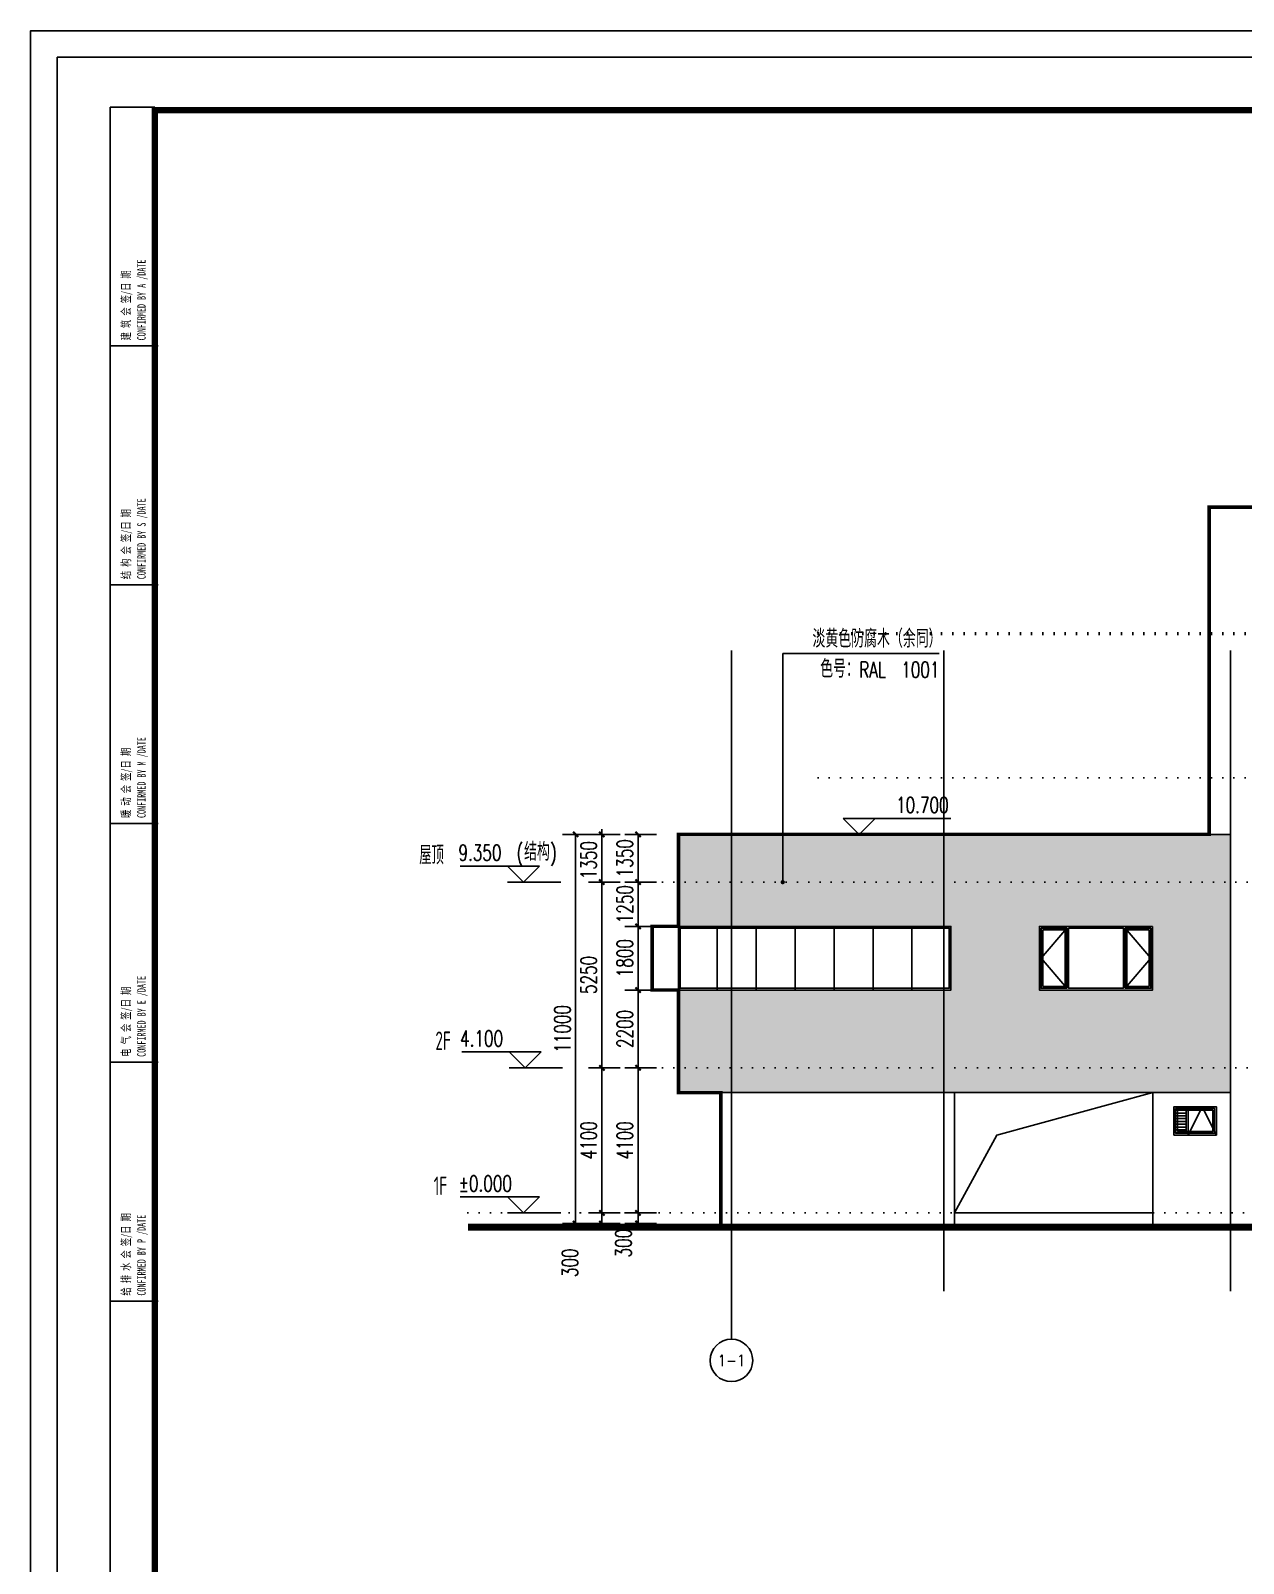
# Model space of a CAD drawing. Header units: millimetres. Extents: x -1048436 to -185795, y -983427 to 400387.
# Drawn here: x -773313 to -739050, y -822036 to -778714 of the extents above; entities that cross this region are included whole.
import ezdxf
from ezdxf.enums import TextEntityAlignment as Align

# ---------------------------------------------------------------- set-up
doc = ezdxf.new("R2010")
doc.units = ezdxf.units.MM
doc.header["$LTSCALE"] = 500
for name, pattern in [('1#游泳馆轴网$0$DOTE', [2.42, 2, -0.2, 0.02, -0.2]), ('A-FP_05$0$pln_L5$0$Col_L4$0$PHANTOM', [63.5, 31.75, -6.35, 6.35, -6.35, 6.35, -6.35]), ('DOT', [6.35, 0, -6.35])]:
    doc.linetypes.add(name, pattern=pattern)
for name, color, linetype in [('1#游泳馆轴网$0$建-轴线', 1, '1#游泳馆轴网$0$DOTE'), ('2017_11-sheet-L2$0$C-SHET-TTLB', 11, 'Continuous'), ('AXIS', 3, 'Continuous'), ('AXIS_TEXT', 7, 'Continuous'), ('C-SHET-TTLB', 11, 'Continuous'), ('DIM_ELEV', 3, 'Continuous'), ('DIM_LEAD', 3, 'Continuous'), ('PUB_DIM', 3, 'Continuous'), ('PUB_TEXT', 7, 'Continuous'), ('建-填充', 9, 'Continuous'), ('建-窗', 135, 'Continuous'), ('楼层虚线', 1, 'Continuous')]:
    doc.layers.add(name, color=color, linetype=linetype)
doc.layers.add('建-非打-01', color=6, linetype='Continuous', plot=False)
doc.styles.add('2017_11-sheet-L2$0$SHEET-ECADI', font='simhei.ttf', dxfattribs={"width": 0.7})
doc.styles.add('_TCH_AXIS', font='COMPLEX', dxfattribs={"bigfont": 'GBCBIG'})
doc.styles.add('_TCH_DIM', font='SIMPLEX', dxfattribs={"bigfont": 'GBCBIG'})
doc.styles.add('_TCH_DIM_T3', font='SIMPLEX', dxfattribs={"width": 0.705882, "bigfont": 'GBCBIG'})
doc.styles.add('ECADI', font='hzs.shx', dxfattribs={"width": 0.7, "bigfont": 'hztxt.shx'})
doc.styles.add('XD2008', font='xd-hzs.shx', dxfattribs={"width": 0.7, "bigfont": 'xd-hztxt.shx'})
doc.dimstyles.new('_TCH_ARCH&&150', dxfattribs={"dimtxt": 446.25, "dimasz": 150, "dimexe": 375, "dimexo": 450, "dimgap": 150, "dimtad": 1, "dimdec": 0, "dimzin": 0, "dimdsep": 46, "dimtxsty": '_TCH_DIM_T3', "dimblk": 'ARCHTICK', "dimcen": 0.09, "dimclrt": 7, "dimazin": 2, "dimtfac": 1, "dimtdec": 0, "dimtix": 1, "dimtmove": 2, "dimatfit": 3, "dimldrblk": 'ARCHTICK', "dimfxl": 1, "dimtolj": 1, "dimtzin": 0, "dimarcsym": 0})

# ---------------------------------------------------------------- blocks, each defined once
blk = doc.blocks.new('2017_11-sheet-L2$0$2014SHEET-L')
at = {"layer": '2017_11-sheet-L2$0$C-SHET-TTLB'}
for p, q in [((0, -45), (-9, -45)), ((0, -90), (-9, -90)), ((0, -135), (-9, -135)), ((0, -180), (-9, -180)), ((0, -225), (-9, -225))]:
    blk.add_line(p, q, dxfattribs=at)
at = {"layer": '2017_11-sheet-L2$0$C-SHET-TTLB', "style": '2017_11-sheet-L2$0$SHEET-ECADI', "width": 0.7}
for s, p in [('CONFIRMED BY A /DATE', (-2.33, -43.96)), ('建 筑 会 签/日 期', (-5.24, -43.96)), ('CONFIRMED BY S /DATE', (-2.33, -88.96)), ('结 构 会 签/日 期', (-5.24, -88.96)), ('暖 动 会 签/日 期', (-5.24, -133.96)), ('CONFIRMED BY M /DATE', (-2.33, -133.96)), ('CONFIRMED BY E /DATE', (-2.33, -178.96)), ('电 气 会 签/日 期', (-5.24, -178.96)), ('给 排 水 会 签/日 期', (-5.24, -223.96)), ('CONFIRMED BY P /DATE', (-2.33, -223.96))]:
    blk.add_text(s, height=1.6, rotation=90, dxfattribs=at).set_placement(p)
blk = doc.blocks.new('2017_11-sheet-L2', base_point=(18.4, 410))
at = {"layer": '2017_11-sheet-L2$0$C-SHET-TTLB'}
blk.add_blockref('2017_11-sheet-L2$0$2014SHEET-L', (19, 410.6), dxfattribs=at)
blk = doc.blocks.new('集团图框A1')
at = {"layer": 'C-SHET-TTLB'}
for q in [(259.85, -685.13), (268.25, -109.93)]:
    blk.add_line((259.85, -109.93), q, dxfattribs=at)
for points in [[(1095.85, -95.53), (1095.85, -699.53), (244.85, -699.53), (244.85, -95.53)], [(1090.85, -100.53), (1090.85, -694.53), (249.85, -694.53), (249.85, -100.53)]]:
    blk.add_lwpolyline(points, close=True, dxfattribs=at)
at = {"layer": 'C-SHET-TTLB', "const_width": 1.2}
blk.add_lwpolyline([(268.25, -110.53), (1080.85, -110.53), (1080.85, -684.53), (268.25, -684.53)], close=True, dxfattribs=at)
at = {"layer": 'C-SHET-TTLB'}
blk.add_blockref('2017_11-sheet-L2', (268.25, -110.53), dxfattribs=at)
at = {"color": 2, "style": 'ECADI', "width": 0.7}
for tag, p in [('序号1', (1009.72, -381.88)), ('记要1', (1037.92, -381.9)), ('日期1', (1073.26, -381.71)), ('序号2', (1009.72, -387.77)), ('记要2', (1037.92, -387.79)), ('日期2', (1073.26, -387.6)), ('序号3', (1009.72, -393.63)), ('记要3', (1037.92, -393.65)), ('日期3', (1073.26, -393.46)), ('序号4', (1009.72, -399.51)), ('记要4', (1037.92, -399.53)), ('日期4', (1073.26, -399.35)), ('合作设计单位', (1042.53, -542.75)), ('审定人', (1041.84, -561.74)), ('审核人', (1041.84, -571.23)), ('设计总负责人', (1041.84, -580.99)), ('专业负责人', (1041.84, -591.72)), ('校对人', (1041.84, -601.96)), ('设计人', (1041.84, -611.83)), ('建设单位上', (1044.38, -619.93)), ('建设单位中', (1044.38, -623.89)), ('建设单位下', (1044.38, -627.74)), ('项目名称上', (1044.35, -632.3)), ('项目名称中', (1044.35, -636.38)), ('项目名称下', (1044.35, -640.33)), ('子项', (1043.59, -646.93)), ('图名上', (1044.47, -653.59)), ('图名中', (1044.47, -657.5)), ('图名下', (1044.47, -661.62)), ('工程编号', (1027.1, -667.58)), ('阶段', (1063.92, -667.61)), ('比例', (1025.96, -674.19)), ('专业', (1063.72, -673.97)), ('日期', (1026.1, -680.73)), ('图别、图号', (1066.05, -680.84))]:
    blk.add_attdef(tag, text='', height=3.5, dxfattribs=at).set_placement(p, align=Align.MIDDLE)
blk = doc.blocks.new('A1')
blk.add_blockref('集团图框A1', (-609654.51, -640037.88))
blk = doc.blocks.new('_ArchTick')
at = {"color": 0, "linetype": 'ByBlock', "const_width": 0.4}
blk.add_lwpolyline([(-0.5, -0.5), (0.5, 0.5)], dxfattribs=at)
blk = doc.blocks.new('*D1049')
at = {"layer": 'Defpoints', "color": 0, "transparency": 16777216}
for p in [(-756152, -812131), (-755185, -812131), (-755185, -812431)]:
    blk.add_point(p, dxfattribs=at)
at = {"layer": 'PUB_DIM', "color": 0, "lineweight": -2, "transparency": 16777216}
for p, q in [((-755635, -812131), (-756527, -812131)), ((-756152, -812431), (-756152, -812131)), ((-755635, -812431), (-756527, -812431))]:
    blk.add_line(p, q, dxfattribs=at)
at = {"layer": 'PUB_DIM', "color": 0, "lineweight": -2, "transparency": 16777216, "xscale": 150, "yscale": 150, "zscale": 150}
for p, rotation in [((-756152, -812131), 90), ((-756152, -812431), 270)]:
    blk.add_blockref('_ArchTick', p, dxfattribs=dict(at, rotation=rotation))
at = {"layer": 'PUB_DIM', "color": 7, "transparency": 16777216, "insert": (-756564, -812986), "char_height": 446.2, "attachment_point": 5, "rotation": 90, "style": '_TCH_DIM_T3'}
blk.add_mtext('\\A1;300', dxfattribs=at)
blk = doc.blocks.new('*D1050')
at = {"layer": 'Defpoints', "color": 0, "transparency": 16777216}
for p in [(-756152, -808031), (-755185, -808031), (-755185, -812131)]:
    blk.add_point(p, dxfattribs=at)
at = {"layer": 'PUB_DIM', "color": 0, "lineweight": -2, "transparency": 16777216}
for p, q in [((-755635, -808031), (-756527, -808031)), ((-756152, -812131), (-756152, -808031)), ((-755635, -812131), (-756527, -812131))]:
    blk.add_line(p, q, dxfattribs=at)
at = {"layer": 'PUB_DIM', "color": 0, "lineweight": -2, "transparency": 16777216, "xscale": 150, "yscale": 150, "zscale": 150}
for p, rotation in [((-756152, -808031), 90), ((-756152, -812131), 270)]:
    blk.add_blockref('_ArchTick', p, dxfattribs=dict(at, rotation=rotation))
at = {"layer": 'PUB_DIM', "color": 7, "transparency": 16777216, "insert": (-756525, -810081), "char_height": 446.2, "attachment_point": 5, "rotation": 90, "style": '_TCH_DIM_T3'}
blk.add_mtext('\\A1;4100', dxfattribs=at)
blk = doc.blocks.new('*D1051')
at = {"layer": 'Defpoints', "color": 0, "transparency": 16777216}
for p in [(-756152, -805831), (-755185, -805831), (-755185, -808031)]:
    blk.add_point(p, dxfattribs=at)
at = {"layer": 'PUB_DIM', "color": 0, "lineweight": -2, "transparency": 16777216}
for p, q in [((-755635, -805831), (-756527, -805831)), ((-756152, -808031), (-756152, -805831)), ((-755635, -808031), (-756527, -808031))]:
    blk.add_line(p, q, dxfattribs=at)
at = {"layer": 'PUB_DIM', "color": 0, "lineweight": -2, "transparency": 16777216, "xscale": 150, "yscale": 150, "zscale": 150}
for p, rotation in [((-756152, -805831), 90), ((-756152, -808031), 270)]:
    blk.add_blockref('_ArchTick', p, dxfattribs=dict(at, rotation=rotation))
at = {"layer": 'PUB_DIM', "color": 7, "transparency": 16777216, "insert": (-756525, -806931), "char_height": 446.2, "attachment_point": 5, "rotation": 90, "style": '_TCH_DIM_T3'}
blk.add_mtext('\\A1;2200', dxfattribs=at)
blk = doc.blocks.new('*D1052')
at = {"layer": 'Defpoints', "color": 0, "transparency": 16777216}
for p in [(-756152, -804031), (-755185, -804031), (-755185, -805831)]:
    blk.add_point(p, dxfattribs=at)
at = {"layer": 'PUB_DIM', "color": 0, "lineweight": -2, "transparency": 16777216}
for p, q in [((-755635, -804031), (-756527, -804031)), ((-756152, -805831), (-756152, -804031)), ((-755635, -805831), (-756527, -805831))]:
    blk.add_line(p, q, dxfattribs=at)
at = {"layer": 'PUB_DIM', "color": 0, "lineweight": -2, "transparency": 16777216, "xscale": 150, "yscale": 150, "zscale": 150}
for p, rotation in [((-756152, -804031), 90), ((-756152, -805831), 270)]:
    blk.add_blockref('_ArchTick', p, dxfattribs=dict(at, rotation=rotation))
at = {"layer": 'PUB_DIM', "color": 7, "transparency": 16777216, "insert": (-756525, -804931), "char_height": 446.2, "attachment_point": 5, "rotation": 90, "style": '_TCH_DIM_T3'}
blk.add_mtext('\\A1;1800', dxfattribs=at)
blk = doc.blocks.new('*D1053')
at = {"layer": 'Defpoints', "color": 0, "transparency": 16777216}
for p in [(-756152, -802781), (-755185, -802781), (-755185, -804031)]:
    blk.add_point(p, dxfattribs=at)
at = {"layer": 'PUB_DIM', "color": 0, "lineweight": -2, "transparency": 16777216}
for p, q in [((-756152, -802781), (-756152, -802631)), ((-755635, -802781), (-756527, -802781)), ((-756152, -804031), (-756152, -802781)), ((-755635, -804031), (-756527, -804031)), ((-756152, -804031), (-756152, -804181))]:
    blk.add_line(p, q, dxfattribs=at)
at = {"layer": 'PUB_DIM', "color": 0, "lineweight": -2, "transparency": 16777216, "xscale": 150, "yscale": 150, "zscale": 150}
for p, rotation in [((-756152, -802781), 270), ((-756152, -804031), 90)]:
    blk.add_blockref('_ArchTick', p, dxfattribs=dict(at, rotation=rotation))
at = {"layer": 'PUB_DIM', "color": 7, "transparency": 16777216, "insert": (-756525, -803406), "char_height": 446.2, "attachment_point": 5, "rotation": 90, "style": '_TCH_DIM_T3'}
blk.add_mtext('\\A1;1250', dxfattribs=at)
blk = doc.blocks.new('*D1054')
at = {"layer": 'Defpoints', "color": 0, "transparency": 16777216}
for p in [(-756152, -801431), (-755185, -801431), (-755185, -802781)]:
    blk.add_point(p, dxfattribs=at)
at = {"layer": 'PUB_DIM', "color": 0, "lineweight": -2, "transparency": 16777216}
for p, q in [((-755635, -801431), (-756527, -801431)), ((-756152, -802781), (-756152, -801431)), ((-755635, -802781), (-756527, -802781))]:
    blk.add_line(p, q, dxfattribs=at)
at = {"layer": 'PUB_DIM', "color": 0, "lineweight": -2, "transparency": 16777216, "xscale": 150, "yscale": 150, "zscale": 150}
for p, rotation in [((-756152, -801431), 90), ((-756152, -802781), 270)]:
    blk.add_blockref('_ArchTick', p, dxfattribs=dict(at, rotation=rotation))
at = {"layer": 'PUB_DIM', "color": 7, "transparency": 16777216, "insert": (-756525, -802106), "char_height": 446.2, "attachment_point": 5, "rotation": 90, "style": '_TCH_DIM_T3'}
blk.add_mtext('\\A1;1350', dxfattribs=at)
blk = doc.blocks.new('*D2856')
at = {"layer": 'Defpoints', "color": 0, "transparency": 16777216}
for p in [(-757915, -801431), (-757100, -801431), (-757100, -812431)]:
    blk.add_point(p, dxfattribs=at)
at = {"layer": 'PUB_DIM', "color": 0, "lineweight": -2, "transparency": 16777216}
for p, q in [((-757550, -801431), (-758290, -801431)), ((-757915, -812431), (-757915, -801431)), ((-757550, -812431), (-758290, -812431))]:
    blk.add_line(p, q, dxfattribs=at)
at = {"layer": 'PUB_DIM', "color": 0, "lineweight": -2, "transparency": 16777216, "xscale": 150, "yscale": 150, "zscale": 150}
for p, rotation in [((-757915, -801431), 90), ((-757915, -812431), 270)]:
    blk.add_blockref('_ArchTick', p, dxfattribs=dict(at, rotation=rotation))
at = {"layer": 'PUB_DIM', "color": 7, "transparency": 16777216, "insert": (-758288, -806931), "char_height": 446.2, "attachment_point": 5, "rotation": 90, "style": '_TCH_DIM_T3'}
blk.add_mtext('\\A1;11000', dxfattribs=at)
blk = doc.blocks.new('*D2868')
at = {"layer": 'Defpoints', "color": 0, "transparency": 16777216}
for p in [(-757175, -812131), (-756209, -812131), (-756209, -812431)]:
    blk.add_point(p, dxfattribs=at)
at = {"layer": 'PUB_DIM', "color": 0, "lineweight": -2, "transparency": 16777216}
for p, q in [((-756659, -812131), (-757550, -812131)), ((-757175, -812431), (-757175, -812131)), ((-756659, -812431), (-757550, -812431))]:
    blk.add_line(p, q, dxfattribs=at)
at = {"layer": 'PUB_DIM', "color": 0, "lineweight": -2, "transparency": 16777216, "xscale": 150, "yscale": 150, "zscale": 150}
for p, rotation in [((-757175, -812131), 90), ((-757175, -812431), 270)]:
    blk.add_blockref('_ArchTick', p, dxfattribs=dict(at, rotation=rotation))
at = {"layer": 'PUB_DIM', "color": 7, "transparency": 16777216, "insert": (-758077, -813541), "char_height": 446.2, "attachment_point": 5, "rotation": 90, "style": '_TCH_DIM_T3'}
blk.add_mtext('\\A1;300', dxfattribs=at)
blk = doc.blocks.new('*D2869')
at = {"layer": 'Defpoints', "color": 0, "transparency": 16777216}
for p in [(-757175, -808031), (-756209, -808031), (-756209, -812131)]:
    blk.add_point(p, dxfattribs=at)
at = {"layer": 'PUB_DIM', "color": 0, "lineweight": -2, "transparency": 16777216}
for p, q in [((-756659, -808031), (-757550, -808031)), ((-757175, -812131), (-757175, -808031)), ((-756659, -812131), (-757550, -812131))]:
    blk.add_line(p, q, dxfattribs=at)
at = {"layer": 'PUB_DIM', "color": 0, "lineweight": -2, "transparency": 16777216, "xscale": 150, "yscale": 150, "zscale": 150}
for p, rotation in [((-757175, -808031), 90), ((-757175, -812131), 270)]:
    blk.add_blockref('_ArchTick', p, dxfattribs=dict(at, rotation=rotation))
at = {"layer": 'PUB_DIM', "color": 7, "transparency": 16777216, "insert": (-757548, -810081), "char_height": 446.2, "attachment_point": 5, "rotation": 90, "style": '_TCH_DIM_T3'}
blk.add_mtext('\\A1;4100', dxfattribs=at)
blk = doc.blocks.new('*D2870')
at = {"layer": 'Defpoints', "color": 0, "transparency": 16777216}
for p in [(-757175, -802781), (-756209, -802781), (-756209, -808031)]:
    blk.add_point(p, dxfattribs=at)
at = {"layer": 'PUB_DIM', "color": 0, "lineweight": -2, "transparency": 16777216}
for p, q in [((-756659, -802781), (-757550, -802781)), ((-757175, -808031), (-757175, -802781)), ((-756659, -808031), (-757550, -808031))]:
    blk.add_line(p, q, dxfattribs=at)
at = {"layer": 'PUB_DIM', "color": 0, "lineweight": -2, "transparency": 16777216, "xscale": 150, "yscale": 150, "zscale": 150}
for p, rotation in [((-757175, -802781), 90), ((-757175, -808031), 270)]:
    blk.add_blockref('_ArchTick', p, dxfattribs=dict(at, rotation=rotation))
at = {"layer": 'PUB_DIM', "color": 7, "transparency": 16777216, "insert": (-757548, -805406), "char_height": 446.2, "attachment_point": 5, "rotation": 90, "style": '_TCH_DIM_T3'}
blk.add_mtext('\\A1;5250', dxfattribs=at)
blk = doc.blocks.new('*D2871')
at = {"layer": 'Defpoints', "color": 0, "transparency": 16777216}
for p in [(-757175, -801431), (-756209, -801431), (-756209, -802781)]:
    blk.add_point(p, dxfattribs=at)
at = {"layer": 'PUB_DIM', "color": 0, "lineweight": -2, "transparency": 16777216}
for p, q in [((-756659, -801431), (-757550, -801431)), ((-757175, -801431), (-757175, -801281)), ((-757175, -802781), (-757175, -801431)), ((-756659, -802781), (-757550, -802781)), ((-757175, -802781), (-757175, -802931))]:
    blk.add_line(p, q, dxfattribs=at)
at = {"layer": 'PUB_DIM', "color": 0, "lineweight": -2, "transparency": 16777216, "xscale": 150, "yscale": 150, "zscale": 150}
for p, rotation in [((-757175, -801431), 270), ((-757175, -802781), 90)]:
    blk.add_blockref('_ArchTick', p, dxfattribs=dict(at, rotation=rotation))
at = {"layer": 'PUB_DIM', "color": 7, "transparency": 16777216, "insert": (-757548, -802160), "char_height": 446.2, "attachment_point": 5, "rotation": 90, "style": '_TCH_DIM_T3'}
blk.add_mtext('\\A1;1350', dxfattribs=at)

msp = doc.modelspace()

# ---------------------------------------------------------------- hatches: boundary and pattern name
at = {"layer": '建-填充', "linetype": 'A-FP_05$0$pln_L5$0$Col_L4$0$PHANTOM'}
h = msp.add_hatch(dxfattribs=at)
h.set_pattern_fill('木纹01', color=256, scale=200)
h.set_pattern_definition([(0, (640, -168960), (800, 800), [40, -760]), (0, (80, -168880), (800, 800), [80, -720]), (0, (600, -168840), (800, 800), [40, -760]), (0, (120, -168760), (800, 800), [40, -760]), (0, (600, -168720), (800, 800), [40, -760]), (0, (160, -168680), (800, 800), [40, -760]), (0, (600, -168640), (800, 800), [40, -760]), (0, (160, -168560), (800, 800), [40, -440, 40, -280]), (0, (160, -168480), (800, 800), [80, -400, 40, -280]), (0, (120, -168360), (800, 800), [40, -120, 40, -320, 40, -240]), (0, (80, -168280), (800, 800), [40, -160, 80, -520]), (0, (600, -168240), (800, 800), [40, -760]), (0, (80, -168200), (800, 800), [40, -200, 40, -520]), (45, (0, -168960), (9e-14, 800), [113.1368, -1018.23405]), (45, (680, -168960), (9e-14, 800), [226.27416, -905.0967]), (45, (680, -168560), (9e-14, 800), [56.568, -1074.80285]), (45, (0, -168480), (9e-14, 800), [169.7056, -961.66525]), (45, (680, -168480), (9e-14, 800), [282.8427, -848.5281]), (45, (680, -168360), (9e-14, 800), [169.7056, -961.66525]), (315, (520, -168280), (800, -2e-13), [56.568, -1074.80285]), (315, (240, -168920), (800, -2e-13), [113.1368, -1018.23405]), (315, (280, -168600), (800, -2e-13), [113.1368, -1018.23405]), (315, (520, -168760), (800, -2e-13), [113.1368, -1018.23405]), (315, (480, -168440), (800, -2e-13), [113.1368, -1018.23405]), (315, (520, -168360), (800, -2e-13), [169.7056, -961.66525]), (315, (320, -168840), (800, -2e-13), [169.7056, -961.66525]), (315, (440, -168800), (800, -2e-13), [169.7056, -961.66525]), (315, (320, -168520), (800, -2e-13), [169.7056, -961.66525]), (315, (400, -168480), (800, -2e-13), [169.7056, -961.66525]), (26.56505, (40, -168800), (800, 3e-07), [89.4427, -1699.41166]), (26.56505, (640, -168840), (800, 3e-07), [357.7709, -1431.0835]), (26.56505, (640, -168720), (800, 3e-07), [357.7709, -1431.0835]), (26.56505, (640, -168640), (800, 3e-07), [357.7712, -536, 178.888, -716.19518]), (26.56505, (720, -168520), (800, 3e-07), [89.4427, -1699.41166]), (26.56505, (0, -168240), (800, 3e-07), [89.4427, -1699.41166]), (26.56505, (640, -168240), (800, 3e-07), [178.88544, -1609.96894]), (333.43495, (440, -168960), (800, -3e-07), [178.88544, -1609.96894]), (333.43495, (160, -168760), (800, -3e-07), [178.88544, -1609.96894]), (333.43495, (160, -168880), (800, -3e-07), [89.4427, -1699.40894]), (333.43495, (200, -168680), (800, -3e-07), [268.32816, -1520.5262]), (333.43495, (360, -168680), (800, -3e-07), [178.88544, -1609.96894]), (333.43495, (440, -168640), (800, -3e-07), [178.88544, -1609.96894]), (333.43495, (200, -168560), (800, -3e-07), [89.4427, -1699.40894]), (333.43495, (240, -168480), (800, -3e-07), [89.4427, -1699.40894]), (333.43495, (560, -168320), (800, -3e-07), [89.4427, -1699.40894]), (333.43495, (520, -168600), (800, -3e-07), [89.4427, -1699.40894]), (333.43495, (160, -168360), (800, -3e-07), [268.32816, -1520.5262]), (333.43495, (120, -168280), (800, -3e-07), [178.88544, -1609.96894]), (333.43495, (560, -168520), (800, -3e-07), [89.44, -804.96, 89.44, -805.01438]), (333.43495, (320, -168360), (800, -3e-07), [178.88544, -1609.96894]), (333.43495, (360, -168280), (800, -3e-07), [178.88544, -1609.96894]), (333.43495, (120, -168200), (800, -3e-07), [178.88544, -1609.96894]), (333.43495, (360, -168200), (800, -3e-07), [178.88544, -1609.96894])])
h.paths.add_polyline_path([(-739412.7, -801431.2), (-755011.4, -801431.2), (-755011.4, -808731.2), (-739412.7, -808731.2)])
h.paths.add_polyline_path([(-755011.4, -804031.2), (-747311.4, -804031.2), (-747311.4, -805831.2), (-755011.4, -805831.2)], flags=17)
h.paths.add_polyline_path([(-741612.6, -804031.2), (-744812.6, -804031.2), (-744812.6, -805831.2), (-741612.6, -805831.2)], flags=16)
h = msp.add_hatch(dxfattribs=at)
h.set_pattern_fill('ANSI31', color=256, scale=50, angle=135)
h.set_pattern_definition([(180, (-1.6, 0), (-7e-15, -79.375), [])])
h.paths.add_polyline_path([(-740962.7, -809181.2), (-740662.7, -809181.2), (-740662.7, -809881.2), (-740962.7, -809881.2)])

# ---------------------------------------------------------------- linework, layer by layer
for p, q in [((-747212.4, -808731.2), (-741610.6, -808731.2)), ((-747212.4, -808731.2), (-747212.4, -812531.2)), ((-741610.6, -808731.2), (-741610.6, -812531.2)), ((-741012.7, -809131.2), (-740612.7, -809131.2)), ((-740612.7, -809131.2), (-740612.7, -809931.2)), ((-747212.4, -812131.2), (-741610.6, -812131.2))]:
    msp.add_line(p, q)
for points, const_width in [([(-753812.4, -812431.2), (-753812.4, -808731.2), (-755011.4, -808731.2), (-755011.4, -805831.2), (-755755.3, -805831.2), (-755755.3, -804031.2), (-755011.4, -804031.2), (-755011.4, -801431.2), (-740012.7, -801431.2), (-740012.7, -792181.2), (-735212.7, -792181.2), (-735212.7, -794431.2), (-683786.3, -794431.2), (-683786.3, -799116.1), (-682278.7, -799831.2), (-682278.7, -801831.2), (-680436.8, -801831.2), (-680436.8, -812431.2)], 100), ([(-760958.5, -812531.2), (-673277.6, -812531.2)], 200)]:
    msp.add_lwpolyline(points, dxfattribs=dict(const_width=const_width))
for points in [[(-739412.7, -801431.2), (-755011.4, -801431.2), (-755011.4, -808731.2), (-739412.7, -808731.2)], [(-741012.7, -809131.2), (-741012.7, -809131.2), (-740612.7, -809131.2), (-740612.7, -809131.2), (-740612.7, -809931.2), (-740612.7, -809931.2), (-741012.7, -809931.2), (-741012.7, -809931.2)], [(-740962.7, -809181.2), (-740662.7, -809181.2), (-740662.7, -809881.2), (-740962.7, -809881.2)]]:
    msp.add_lwpolyline(points, close=True)
msp.add_lwpolyline([(-747212.4, -812131.2), (-746016, -809931), (-741610.6, -808731.2)])
at = {"layer": '1#游泳馆轴网$0$建-轴线'}
msp.add_lwpolyline([(-753512.7, -814345.6), (-753512.7, -811795)], dxfattribs=at)
at = {"layer": 'AXIS'}
msp.add_line((-753512.7, -814345.6), (-753512.7, -815700.3), dxfattribs=at)
msp.add_circle((-753512.7, -816300.3), 600, dxfattribs=at)
at = {"layer": 'DIM_ELEV'}
for p, q in [((-749903.9, -801431.2), (-750353.9, -800981.2)), ((-750353.9, -800981.2), (-747316.4, -800981.2)), ((-749903.9, -801431.2), (-749453.9, -800981.2)), ((-750953.9, -801431.2), (-749453.9, -801431.2)), ((-758936, -802331.2), (-761181, -802331.2)), ((-759386, -802781.2), (-759836, -802331.2)), ((-759386, -802781.2), (-758936, -802331.2)), ((-758336, -802781.2), (-759836, -802781.2)), ((-758889.7, -807581.2), (-761134.6, -807581.2)), ((-759339.7, -808031.2), (-759789.7, -807581.2)), ((-759339.7, -808031.2), (-758889.7, -807581.2)), ((-758289.7, -808031.2), (-759789.7, -808031.2)), ((-758936, -811681.2), (-761181, -811681.2)), ((-759386, -812131.2), (-759836, -811681.2)), ((-759386, -812131.2), (-758936, -811681.2)), ((-758336, -812131.2), (-759836, -812131.2))]:
    msp.add_line(p, q, dxfattribs=at)
at = {"layer": 'DIM_LEAD'}
for p, q in [((-752063.9, -802781.2), (-752063.9, -796319.1)), ((-752063.9, -796319.1), (-747644, -796319.1))]:
    msp.add_line(p, q, dxfattribs=at)
at = {"layer": 'DIM_LEAD', "const_width": 60}
msp.add_lwpolyline([(-752063.9, -802811.2, 1), (-752063.9, -802751.2, 1)], format="xyb", close=True, dxfattribs=at)
at = {"layer": '建-窗', "linetype": 'Continuous'}
for p, q in [((-753912.7, -804031.2), (-753912.7, -805831.2)), ((-752812.7, -804031.2), (-752812.7, -805831.2)), ((-751712.7, -804031.2), (-751712.7, -805831.2)), ((-750612.7, -804031.2), (-750612.7, -805831.2)), ((-749512.7, -804031.2), (-749512.7, -805831.2)), ((-748412.7, -804031.2), (-748412.7, -805831.2)), ((-744037.6, -804081.2), (-744037.6, -805781.2)), ((-742387.6, -804081.2), (-742387.6, -805781.2)), ((-739862.7, -809881.2), (-739862.7, -809181.2))]:
    msp.add_line(p, q, dxfattribs=at)
for points in [[(-747311.4, -805831.2), (-755011.4, -805831.2), (-755011.4, -804031.2), (-747311.4, -804031.2)], [(-744037.6, -804081.2), (-744762.6, -804931.2), (-744037.6, -805781.2)], [(-742387.6, -804081.2), (-741662.6, -804931.2), (-742387.6, -805781.2)], [(-739812.7, -809931.2), (-740211.9, -809131.2), (-740612.7, -809931.2)]]:
    msp.add_lwpolyline(points, dxfattribs=at)
for points in [[(-755011.4, -804031.2), (-747311.4, -804031.2), (-747311.4, -805831.2), (-755011.4, -805831.2)], [(-741612.6, -804031.2), (-744812.6, -804031.2), (-744812.6, -805831.2), (-741612.6, -805831.2)], [(-754961.4, -804081.2), (-747361.4, -804081.2), (-747361.4, -805781.2), (-754961.4, -805781.2)], [(-744762.6, -804081.2), (-744037.6, -804081.2), (-744037.6, -805781.2), (-744762.6, -805781.2)], [(-744712.6, -804131.2), (-744087.6, -804131.2), (-744087.6, -805731.2), (-744712.6, -805731.2)], [(-743987.6, -804081.2), (-742437.6, -804081.2), (-742437.6, -805781.2), (-743987.6, -805781.2)], [(-741662.6, -804081.2), (-742387.6, -804081.2), (-742387.6, -805781.2), (-741662.6, -805781.2)], [(-741712.6, -804131.2), (-742337.6, -804131.2), (-742337.6, -805731.2), (-741712.6, -805731.2)], [(-739812.7, -809931.2), (-741012.7, -809931.2), (-741012.7, -809131.2), (-739812.7, -809131.2)], [(-740962.7, -809881.2), (-739862.7, -809881.2), (-739862.7, -809181.2), (-740962.7, -809181.2)], [(-740912.7, -809831.2), (-739912.7, -809831.2), (-739912.7, -809231.2), (-740912.7, -809231.2)]]:
    msp.add_lwpolyline(points, close=True, dxfattribs=at)
at = {"layer": '建-非打-01'}
for p, q in [((-753512.7, -796231.2), (-753512.7, -814345.6)), ((-747512.7, -796231.2), (-747512.7, -814345.6)), ((-739412.7, -796231.2), (-739412.7, -814345.6))]:
    msp.add_line(p, q, dxfattribs=at)
at = {"layer": '楼层虚线', "linetype": 'DOT', "ltscale": 0.1}
for p, q in [((-751067.3, -795731.2), (-673277.6, -795731.2)), ((-751067.3, -795781.2), (-673277.6, -795781.2)), ((-751067.3, -799831.2), (-673277.6, -799831.2)), ((-757362.4, -802781.2), (-733153.4, -802781.2)), ((-757362.4, -808031.2), (-673277.6, -808031.2)), ((-760958.5, -812131.2), (-673277.6, -812131.2))]:
    msp.add_line(p, q, dxfattribs=at)

# ---------------------------------------------------------------- block references
at = {"xscale": 150, "yscale": 150, "zscale": 150}
msp.add_blockref('A1', (90638136, 95241296.7), dxfattribs=at)

# ---------------------------------------------------------------- texts
at = {"layer": 'AXIS_TEXT', "style": '_TCH_AXIS'}
msp.add_text('1-1', height=325.28, dxfattribs=at).set_placement((-753899.9, -816463), (-753125.4, -816463), align=Align.FIT)
at = {"layer": 'PUB_TEXT', "style": '_TCH_DIM'}
for s, p in [('淡黄色防腐木（余同）', (-751223.6, -796150.4)), ('色号：', (-751007.4, -797001.6)), ('结构', (-759372, -802173.7))]:
    msp.add_text(s, height=506.38, dxfattribs=at).set_placement(p)
at = {"layer": 'PUB_TEXT'}
for s, height, style, width, p in [('RAL', 446.25, '_TCH_DIM', 0.705882, (-749901.5, -797001.6)), ('1001', 446.25, '_TCH_DIM', 0.705882, (-748716.5, -797001.6)), ('10.700', 446.25, '_TCH_DIM', 0.705882, (-748861.4, -800823.7)), ('屋顶', 525, 'XD2008', 0.7, (-762334.7, -802278.8)), ('9.350', 446.25, '_TCH_DIM', 0.705882, (-761226, -802173.7)), ('(', 446.2, '_TCH_DIM', 0.705882, (-759582, -802173.7)), (')', 446.2, '_TCH_DIM', 0.705882, (-758634.7, -802173.7)), ('2F', 525, 'XD2008', 0.7, (-761878.6, -807528.8)), ('4.100', 446.25, '_TCH_DIM', 0.705882, (-761179.6, -807423.7)), ('1F', 525, 'XD2008', 0.7, (-761924.9, -811628.8)), ('%%P0.000', 446.25, '_TCH_DIM', 0.705882, (-761226, -811523.7))]:
    msp.add_text(s, height=height, dxfattribs=dict(at, style=style, width=width)).set_placement(p)

# ---------------------------------------------------------------- dimensions: what is measured, and where the dimension line sits
at = {"layer": 'PUB_DIM'}
for p1, p2, distance, picture, middle in [((-757100.3, -812431.2), (-757100.3, -801431.2), 814.3, '*D2856', (-758287.7, -806931.2)), ((-755185.3, -802781.2), (-755185.3, -801431.2), 966.3, '*D1054', (-756524.7, -802106.2)), ((-756209, -808031.2), (-756209, -802781.2), 966.3, '*D2870', (-757548.4, -805406.2)), ((-755185.3, -804031.2), (-755185.3, -802781.2), 966.3, '*D1053', (-756524.7, -803406.2)), ((-755185.3, -805831.2), (-755185.3, -804031.2), 966.3, '*D1052', (-756524.7, -804931.2)), ((-755185.3, -808031.2), (-755185.3, -805831.2), 966.3, '*D1051', (-756524.7, -806931.2)), ((-756209, -812131.2), (-756209, -808031.2), 966.3, '*D2869', (-757548.4, -810081.2)), ((-755185.3, -812131.2), (-755185.3, -808031.2), 966.3, '*D1050', (-756524.7, -810081.2))]:
    dim = msp.add_aligned_dim(p1=p1, p2=p2, distance=distance, dimstyle='_TCH_ARCH&&150', dxfattribs=at)
    dim.commit()
    dim.dimension.update_dxf_attribs({"geometry": picture, "text_midpoint": middle})
for base, p1, p2, picture, middle in [((-757175.3, -801431.2), (-756209, -802781.2), (-756209, -801431.2), '*D2871', (-757547.7, -802159.5)), ((-757175.3, -812131.2), (-756209, -812431.2), (-756209, -812131.2), '*D2868', (-758076.9, -813541.2)), ((-756151.6, -812131.2), (-755185.3, -812431.2), (-755185.3, -812131.2), '*D1049', (-756564.1, -812986.2))]:
    dim = msp.add_linear_dim(base=base, p1=p1, p2=p2, angle=90, dimstyle='_TCH_ARCH&&150', dxfattribs=at)
    dim.commit()
    dim.dimension.update_dxf_attribs({"geometry": picture, "text_midpoint": middle, "dimtype": 129})

doc.saveas('drawing.dxf')
